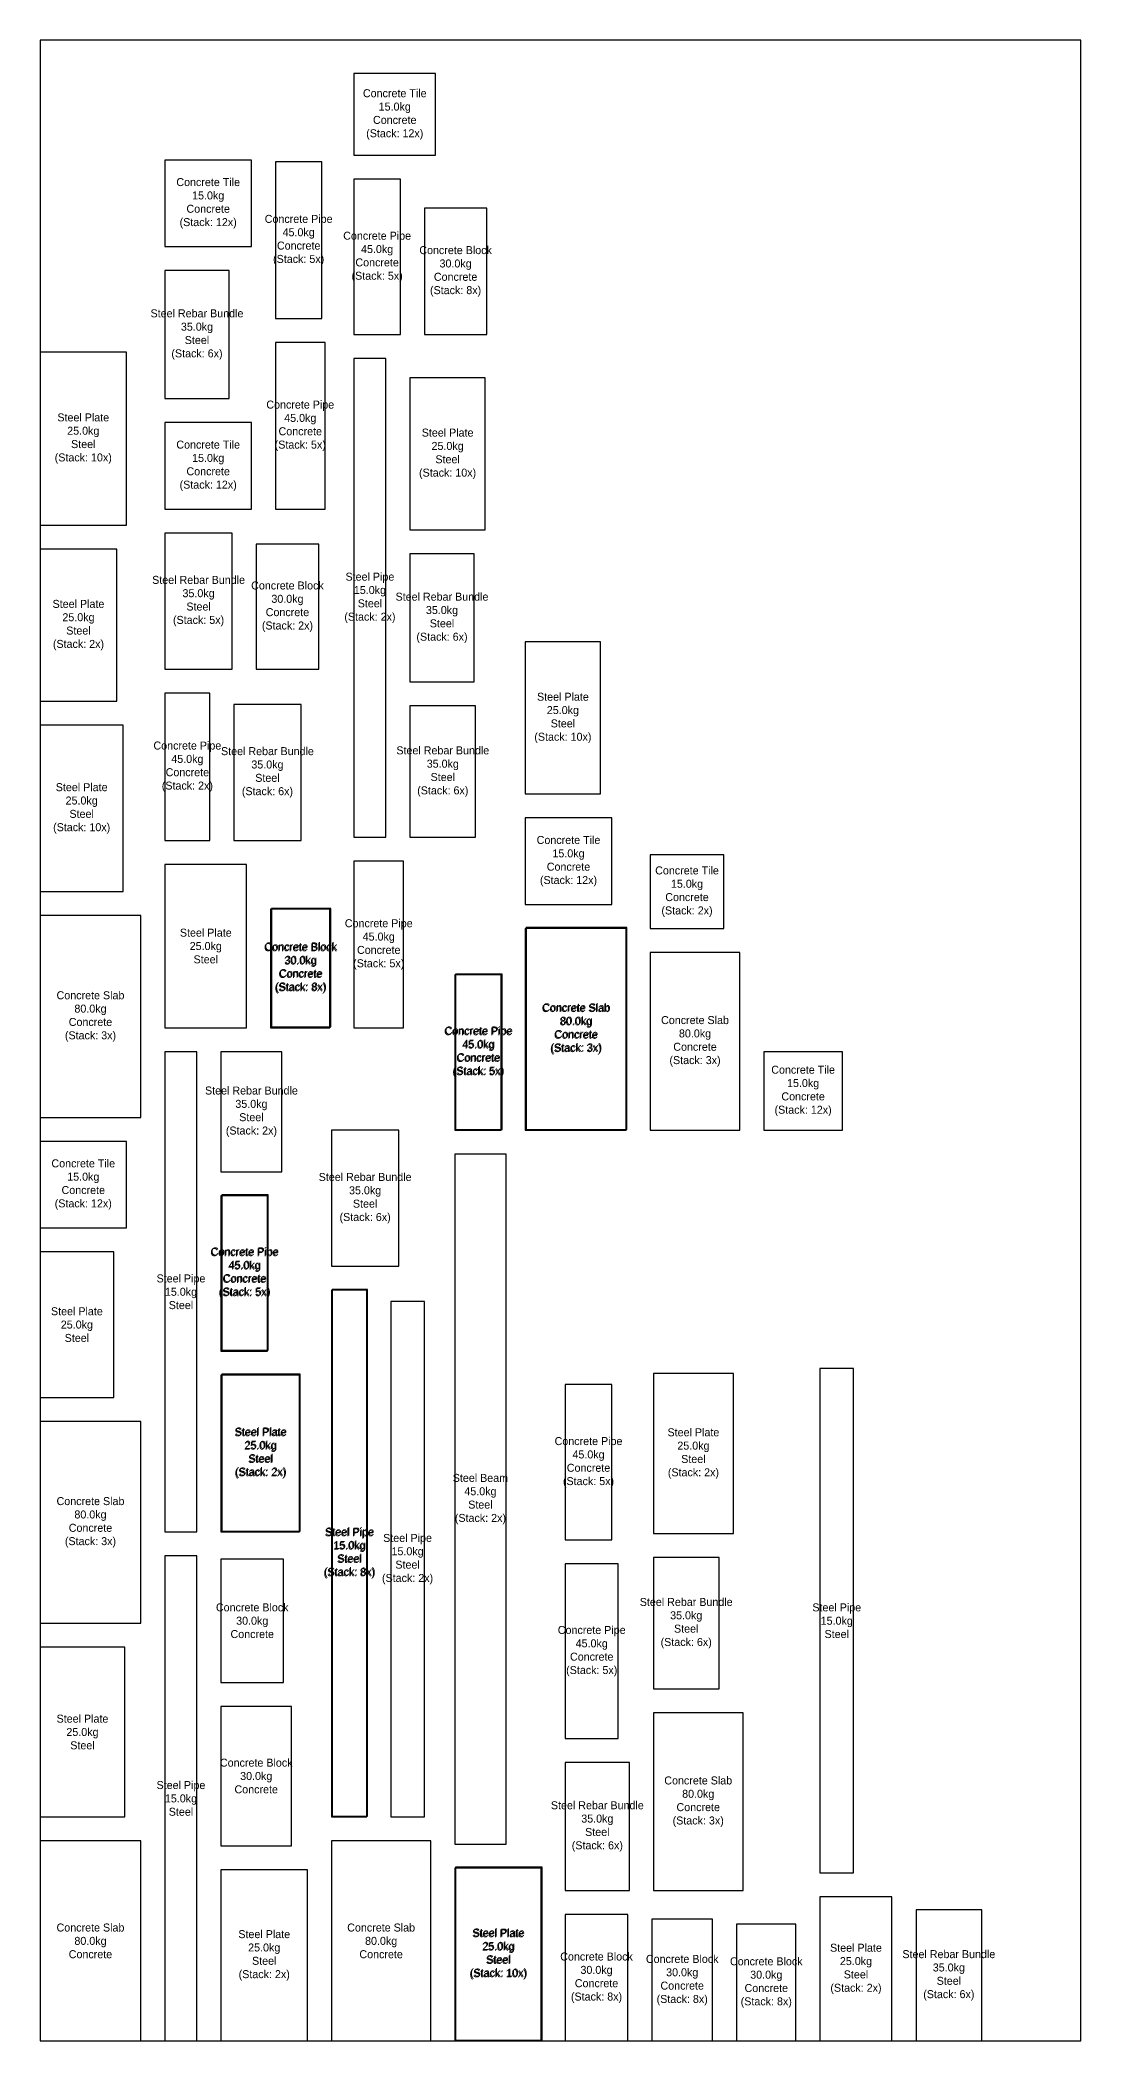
# Model space of a CAD drawing. Header units: metres. Extents: x -5 to 650, y 0 to 4050.
# Drawn here: x 0 to 650, y 2800 to 4050 of the extents above; entities that cross this region are included whole.
import ezdxf

# ---------------------------------------------------------------- set-up
doc = ezdxf.new("R2010")
doc.units = ezdxf.units.M

msp = doc.modelspace()

# ---------------------------------------------------------------- linework, layer by layer
for points in [[(0, 2800), (650, 2800), (650, 4050), (0, 4050), (0, 2800)], [(196, 3978), (247, 3978), (247, 4029), (196, 4029), (196, 3978)], [(78, 3921), (132, 3921), (132, 3975), (78, 3975), (78, 3921)], [(147, 3876), (176, 3876), (176, 3974), (147, 3974), (147, 3876)], [(196, 3866), (225, 3866), (225, 3963), (196, 3963), (196, 3866)], [(240, 3866), (279, 3866), (279, 3945), (240, 3945), (240, 3866)], [(78, 3826), (118, 3826), (118, 3906), (78, 3906), (78, 3826)], [(0, 3747), (54, 3747), (54, 3855), (0, 3855), (0, 3747)], [(147, 3757), (178, 3757), (178, 3861), (147, 3861), (147, 3757)], [(196, 3552), (216, 3552), (216, 3851), (196, 3851), (196, 3552)], [(231, 3744), (278, 3744), (278, 3839), (231, 3839), (231, 3744)], [(78, 3757), (132, 3757), (132, 3811), (78, 3811), (78, 3757)], [(78, 3657), (120, 3657), (120, 3742), (78, 3742), (78, 3657)], [(0, 3637), (48, 3637), (48, 3732), (0, 3732), (0, 3637)], [(135, 3657), (174, 3657), (174, 3735), (135, 3735), (135, 3657)], [(231, 3649), (271, 3649), (271, 3729), (231, 3729), (231, 3649)], [(303, 3579), (350, 3579), (350, 3674), (303, 3674), (303, 3579)], [(78, 3550), (106, 3550), (106, 3642), (78, 3642), (78, 3550)], [(121, 3550), (163, 3550), (163, 3635), (121, 3635), (121, 3550)], [(231, 3552), (272, 3552), (272, 3634), (231, 3634), (231, 3552)], [(0, 3518), (52, 3518), (52, 3622), (0, 3622), (0, 3518)], [(303, 3510), (357, 3510), (357, 3564), (303, 3564), (303, 3510)], [(381, 3495), (427, 3495), (427, 3541), (381, 3541), (381, 3495)], [(78, 3433), (129, 3433), (129, 3535), (78, 3535), (78, 3433)], [(196, 3433), (227, 3433), (227, 3537), (196, 3537), (196, 3433)], [(0, 3377), (63, 3377), (63, 3503), (0, 3503), (0, 3377)], [(144, 3433), (181, 3433), (181, 3507), (144, 3507), (144, 3433)], [(144.5, 3433.5), (181.5, 3433.5), (181.5, 3507.5), (144.5, 3507.5), (144.5, 3433.5)], [(303, 3369), (366, 3369), (366, 3495), (303, 3495), (303, 3369)], [(303.5, 3369.5), (366.5, 3369.5), (366.5, 3495.5), (303.5, 3495.5), (303.5, 3369.5)], [(381, 3369), (437, 3369), (437, 3480), (381, 3480), (381, 3369)], [(259, 3369), (288, 3369), (288, 3466), (259, 3466), (259, 3369)], [(259.5, 3369.5), (288.5, 3369.5), (288.5, 3466.5), (259.5, 3466.5), (259.5, 3369.5)], [(78, 3118), (98, 3118), (98, 3418), (78, 3418), (78, 3118)], [(113, 3343), (151, 3343), (151, 3418), (113, 3418), (113, 3343)], [(452, 3369), (501, 3369), (501, 3418), (452, 3418), (452, 3369)], [(182, 3284), (224, 3284), (224, 3369), (182, 3369), (182, 3284)], [(0, 3308), (54, 3308), (54, 3362), (0, 3362), (0, 3308)], [(259, 2923), (291, 2923), (291, 3354), (259, 3354), (259, 2923)], [(113, 3231), (142, 3231), (142, 3328), (113, 3328), (113, 3231)], [(113.5, 3231.5), (142.5, 3231.5), (142.5, 3328.5), (113.5, 3328.5), (113.5, 3231.5)], [(0, 3202), (46, 3202), (46, 3293), (0, 3293), (0, 3202)], [(182, 2940), (204, 2940), (204, 3269), (182, 3269), (182, 2940)], [(182.5, 2940.5), (204.5, 2940.5), (204.5, 3269.5), (182.5, 3269.5), (182.5, 2940.5)], [(219, 2940), (240, 2940), (240, 3262), (219, 3262), (219, 2940)], [(113, 3118), (162, 3118), (162, 3216), (113, 3216), (113, 3118)], [(113.5, 3118.5), (162.5, 3118.5), (162.5, 3216.5), (113.5, 3216.5), (113.5, 3118.5)], [(383, 3117), (433, 3117), (433, 3217), (383, 3217), (383, 3117)], [(487, 2905), (508, 2905), (508, 3220), (487, 3220), (487, 2905)], [(328, 3113), (357, 3113), (357, 3210), (328, 3210), (328, 3113)], [(0, 3061), (63, 3061), (63, 3187), (0, 3187), (0, 3061)], [(78, 2800), (98, 2800), (98, 3103), (78, 3103), (78, 2800)], [(113, 3024), (152, 3024), (152, 3101), (113, 3101), (113, 3024)], [(383, 3020), (424, 3020), (424, 3102), (383, 3102), (383, 3020)], [(328, 2989), (361, 2989), (361, 3098), (328, 3098), (328, 2989)], [(0, 2940), (53, 2940), (53, 3046), (0, 3046), (0, 2940)], [(113, 2922), (157, 2922), (157, 3009), (113, 3009), (113, 2922)], [(383, 2894), (439, 2894), (439, 3005), (383, 3005), (383, 2894)], [(328, 2894), (368, 2894), (368, 2974), (328, 2974), (328, 2894)], [(0, 2800), (63, 2800), (63, 2925), (0, 2925), (0, 2800)], [(182, 2800), (244, 2800), (244, 2925), (182, 2925), (182, 2800)], [(113, 2800), (167, 2800), (167, 2907), (113, 2907), (113, 2800)], [(259, 2800), (313, 2800), (313, 2908), (259, 2908), (259, 2800)], [(259.5, 2800.5), (313.5, 2800.5), (313.5, 2908.5), (259.5, 2908.5), (259.5, 2800.5)], [(487, 2800), (532, 2800), (532, 2890), (487, 2890), (487, 2800)], [(328, 2800), (367, 2800), (367, 2879), (328, 2879), (328, 2800)], [(382, 2800), (420, 2800), (420, 2876), (382, 2876), (382, 2800)], [(547, 2800), (588, 2800), (588, 2882), (547, 2882), (547, 2800)], [(435, 2800), (472, 2800), (472, 2873), (435, 2873), (435, 2800)]]:
    msp.add_lwpolyline(points, close=True)

# ---------------------------------------------------------------- texts
at = {"char_height": 5, "attachment_point": 5}
for s, insert in [('Concrete Tile\\P15.0kg\\PConcrete\\P(Stack: 12x)', (221.5, 4003.5)), ('Concrete Tile\\P15.0kg\\PConcrete\\P(Stack: 12x)', (105, 3948)), ('Concrete Pipe\\P45.0kg\\PConcrete\\P(Stack: 5x)', (161.5, 3925)), ('Concrete Pipe\\P45.0kg\\PConcrete\\P(Stack: 5x)', (210.5, 3914.5)), ('Concrete Block\\P30.0kg\\PConcrete\\P(Stack: 8x)', (259.5, 3905.5)), ('Steel Rebar Bundle\\P35.0kg\\PSteel\\P(Stack: 6x)', (98, 3866)), ('Concrete Pipe\\P45.0kg\\PConcrete\\P(Stack: 5x)', (162.5, 3809)), ('Steel Plate\\P25.0kg\\PSteel\\P(Stack: 10x)', (27, 3801)), ('Concrete Tile\\P15.0kg\\PConcrete\\P(Stack: 12x)', (105, 3784)), ('Steel Plate\\P25.0kg\\PSteel\\P(Stack: 10x)', (254.5, 3791.5)), ('Steel Rebar Bundle\\P35.0kg\\PSteel\\P(Stack: 5x)', (99, 3699.5)), ('Steel Pipe\\P15.0kg\\PSteel\\P(Stack: 2x)', (206, 3701.5)), ('Steel Plate\\P25.0kg\\PSteel\\P(Stack: 2x)', (24, 3684.5)), ('Concrete Block\\P30.0kg\\PConcrete\\P(Stack: 2x)', (154.5, 3696)), ('Steel Rebar Bundle\\P35.0kg\\PSteel\\P(Stack: 6x)', (251, 3689)), ('Steel Plate\\P25.0kg\\PSteel\\P(Stack: 10x)', (326.5, 3626.5)), ('Concrete Pipe\\P45.0kg\\PConcrete\\P(Stack: 2x)', (92, 3596)), ('Steel Rebar Bundle\\P35.0kg\\PSteel\\P(Stack: 6x)', (142, 3592.5)), ('Steel Rebar Bundle\\P35.0kg\\PSteel\\P(Stack: 6x)', (251.5, 3593)), ('Steel Plate\\P25.0kg\\PSteel\\P(Stack: 10x)', (26, 3570)), ('Concrete Tile\\P15.0kg\\PConcrete\\P(Stack: 12x)', (330, 3537)), ('Concrete Tile\\P15.0kg\\PConcrete\\P(Stack: 2x)', (404, 3518)), ('Concrete Pipe\\P45.0kg\\PConcrete\\P(Stack: 5x)', (211.5, 3485)), ('Steel Plate\\P25.0kg\\PSteel', (103.5, 3484)), ('Concrete Block\\P30.0kg\\PConcrete\\P(Stack: 8x)', (162.5, 3470)), ('Concrete Block\\P30.0kg\\PConcrete\\P(Stack: 8x)', (163, 3470.5)), ('Concrete Slab\\P80.0kg\\PConcrete\\P(Stack: 3x)', (31.5, 3440)), ('Concrete Slab\\P80.0kg\\PConcrete\\P(Stack: 3x)', (334.5, 3432)), ('Concrete Slab\\P80.0kg\\PConcrete\\P(Stack: 3x)', (335, 3432.5)), ('Concrete Slab\\P80.0kg\\PConcrete\\P(Stack: 3x)', (409, 3424.5)), ('Concrete Pipe\\P45.0kg\\PConcrete\\P(Stack: 5x)', (273.5, 3417.5)), ('Concrete Pipe\\P45.0kg\\PConcrete\\P(Stack: 5x)', (274, 3418)), ('Concrete Tile\\P15.0kg\\PConcrete\\P(Stack: 12x)', (476.5, 3393.5)), ('Steel Rebar Bundle\\P35.0kg\\PSteel\\P(Stack: 2x)', (132, 3380.5)), ('Concrete Tile\\P15.0kg\\PConcrete\\P(Stack: 12x)', (27, 3335)), ('Steel Rebar Bundle\\P35.0kg\\PSteel\\P(Stack: 6x)', (203, 3326.5)), ('Concrete Pipe\\P45.0kg\\PConcrete\\P(Stack: 5x)', (127.5, 3279.5)), ('Concrete Pipe\\P45.0kg\\PConcrete\\P(Stack: 5x)', (128, 3280)), ('Steel Pipe\\P15.0kg\\PSteel', (88, 3268)), ('Steel Plate\\P25.0kg\\PSteel', (23, 3247.5)), ('Steel Plate\\P25.0kg\\PSteel\\P(Stack: 2x)', (137.5, 3167)), ('Steel Plate\\P25.0kg\\PSteel\\P(Stack: 2x)', (138, 3167.5)), ('Concrete Pipe\\P45.0kg\\PConcrete\\P(Stack: 5x)', (342.5, 3161.5)), ('Steel Plate\\P25.0kg\\PSteel\\P(Stack: 2x)', (408, 3167)), ('Steel Beam\\P45.0kg\\PSteel\\P(Stack: 2x)', (275, 3138.5)), ('Concrete Slab\\P80.0kg\\PConcrete\\P(Stack: 3x)', (31.5, 3124)), ('Steel Pipe\\P15.0kg\\PSteel\\P(Stack: 8x)', (193, 3104.5)), ('Steel Pipe\\P15.0kg\\PSteel\\P(Stack: 8x)', (193.5, 3105)), ('Steel Pipe\\P15.0kg\\PSteel\\P(Stack: 2x)', (229.5, 3101)), ('Steel Rebar Bundle\\P35.0kg\\PSteel\\P(Stack: 6x)', (403.5, 3061)), ('Concrete Block\\P30.0kg\\PConcrete', (132.5, 3062.5)), ('Steel Pipe\\P15.0kg\\PSteel', (497.5, 3062.5)), ('Concrete Pipe\\P45.0kg\\PConcrete\\P(Stack: 5x)', (344.5, 3043.5)), ('Steel Plate\\P25.0kg\\PSteel', (26.5, 2993)), ('Concrete Block\\P30.0kg\\PConcrete', (135, 2965.5)), ('Steel Pipe\\P15.0kg\\PSteel', (88, 2951.5)), ('Concrete Slab\\P80.0kg\\PConcrete\\P(Stack: 3x)', (411, 2949.5)), ('Steel Rebar Bundle\\P35.0kg\\PSteel\\P(Stack: 6x)', (348, 2934)), ('Concrete Slab\\P80.0kg\\PConcrete', (31.5, 2862.5)), ('Steel Plate\\P25.0kg\\PSteel\\P(Stack: 2x)', (140, 2853.5)), ('Concrete Slab\\P80.0kg\\PConcrete', (213, 2862.5)), ('Steel Plate\\P25.0kg\\PSteel\\P(Stack: 10x)', (286, 2854)), ('Steel Plate\\P25.0kg\\PSteel\\P(Stack: 10x)', (286.5, 2854.5)), ('Concrete Block\\P30.0kg\\PConcrete\\P(Stack: 8x)', (347.5, 2839.5)), ('Concrete Block\\P30.0kg\\PConcrete\\P(Stack: 8x)', (401, 2838)), ('Concrete Block\\P30.0kg\\PConcrete\\P(Stack: 8x)', (453.5, 2836.5)), ('Steel Plate\\P25.0kg\\PSteel\\P(Stack: 2x)', (509.5, 2845)), ('Steel Rebar Bundle\\P35.0kg\\PSteel\\P(Stack: 6x)', (567.5, 2841))]:
    msp.add_mtext(s, dxfattribs=dict(at, insert=insert))

doc.saveas('drawing.dxf')
